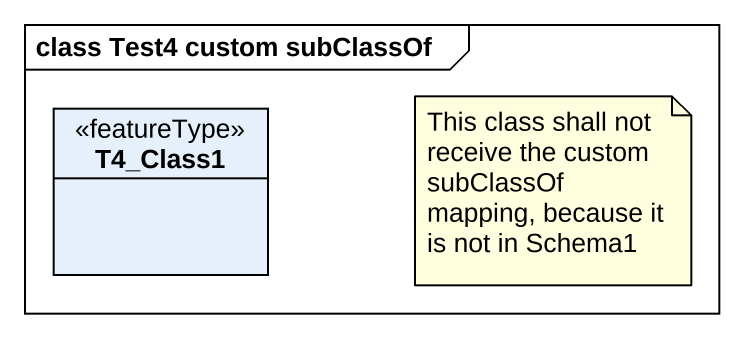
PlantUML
@startuml
mainframe class Test4 custom subClassOf
hide circle
hide empty members
class T4_Class1 <<featureType>>
note as N1
  This class shall not receive the custom subClassOf mapping, because it is not in Schema1
end note
@enduml
